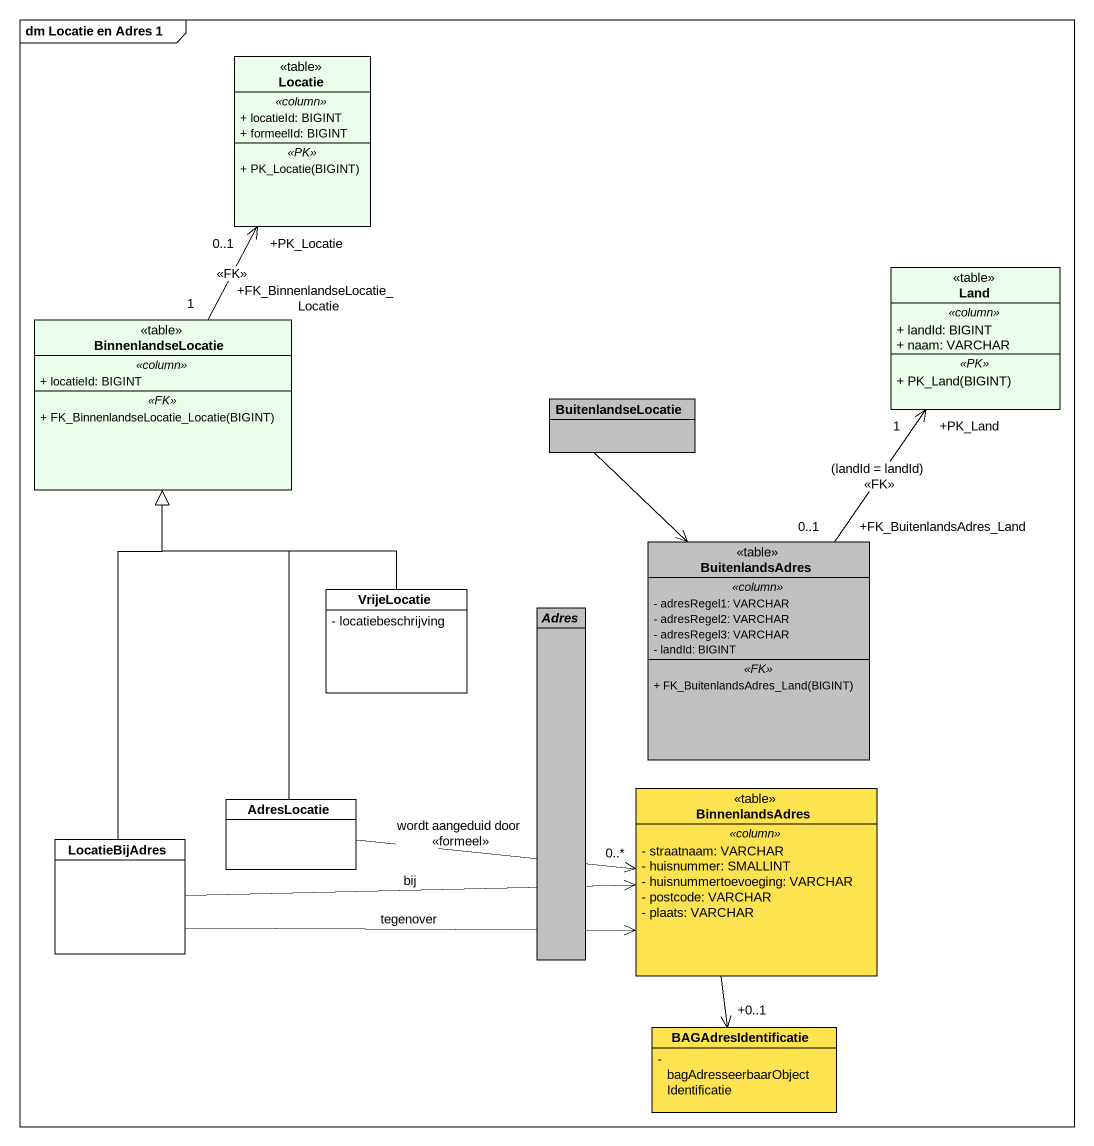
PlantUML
@startuml
mainframe dm Locatie en Adres 1
hide circle
hide empty members
skinparam classAttributeIconSize 0
class Locatie <<table>> #E9FFE9 {
  .. <<column>> ..
  + locatieId: BIGINT
  + formeelId: BIGINT
  .. <<PK>> ..
  + PK_Locatie(BIGINT)
}
class Land <<table>> #E9FFE9 {
  .. <<column>> ..
  + landId: BIGINT
  + naam: VARCHAR
  .. <<PK>> ..
  + PK_Land(BIGINT)
}
class BinnenlandseLocatie <<table>> #E9FFE9 {
  .. <<column>> ..
  + locatieId: BIGINT
  .. <<FK>> ..
  + FK_BinnenlandseLocatie_Locatie(BIGINT)
}
class BuitenlandseLocatie #C0C0C0
class BuitenlandsAdres <<table>> #C0C0C0 {
  .. <<column>> ..
  - adresRegel1: VARCHAR
  - adresRegel2: VARCHAR
  - adresRegel3: VARCHAR
  - landId: BIGINT
  .. <<FK>> ..
  + FK_BuitenlandsAdres_Land(BIGINT)
}
class VrijeLocatie {
  - locatiebeschrijving
}
abstract class Adres #C0C0C0
class AdresLocatie
class BinnenlandsAdres <<table>> #FEE350 {
  .. <<column>> ..
  - straatnaam: VARCHAR
  - huisnummer: SMALLINT
  - huisnummertoevoeging: VARCHAR
  - postcode: VARCHAR
  - plaats: VARCHAR
}
class LocatieBijAdres
class BAGAdresIdentificatie #FEE350 {
  - bagAdresseerbaarObjectIdentificatie
}
BinnenlandseLocatie "+FK_BinnenlandseLocatie_Locatie\n1" -up-> "+PK_Locatie\n0..1" Locatie : <<FK>>
BuitenlandseLocatie --> BuitenlandsAdres
BuitenlandsAdres "+FK_BuitenlandsAdres_Land\n0..1" -up-> "+PK_Land\n1" Land : (landId = landId)\n<<FK>>
VrijeLocatie -up-|> BinnenlandseLocatie
AdresLocatie -up-|> BinnenlandseLocatie
AdresLocatie -right-> "0..*" BinnenlandsAdres : wordt aangeduid door\n<<formeel>>
BinnenlandsAdres --> "+0..1" BAGAdresIdentificatie
LocatieBijAdres -up-|> BinnenlandseLocatie
LocatieBijAdres -right-> BinnenlandsAdres : tegenover
LocatieBijAdres -right-> BinnenlandsAdres : bij
@enduml
